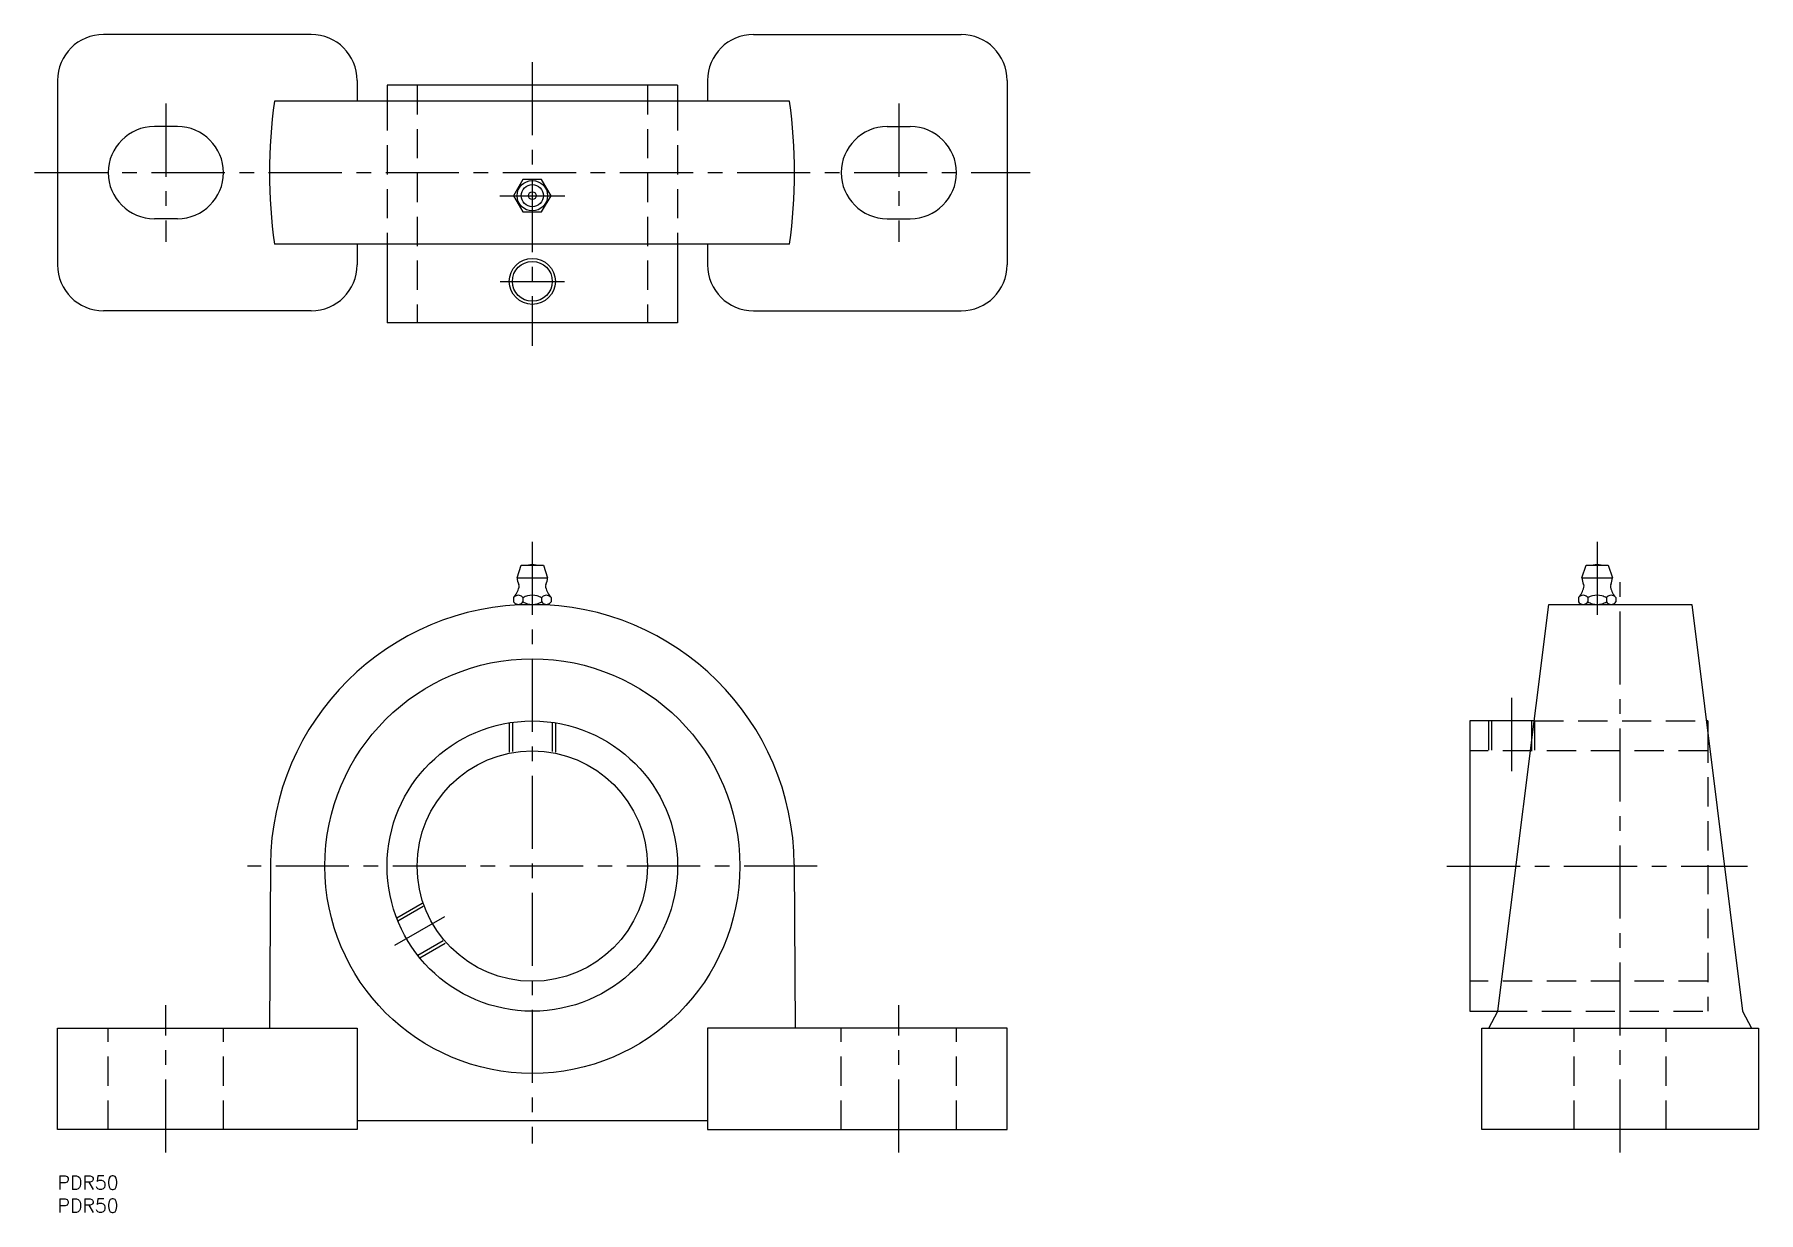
# Model space of a CAD drawing. Extents: x -5 to 369, y -8 to 248.
import ezdxf

# ---------------------------------------------------------------- set-up
doc = ezdxf.new("R2010")
doc.units = 0
doc.header["$LTSCALE"] = 0.5
doc.linetypes.add('CENTER', pattern=[50.8, 31.75, -6.35, 6.35, -6.35])
doc.linetypes.add('DASHED', pattern=[19.05, 12.7, -6.35])
for name, color, linetype in [('MSM_CENTER', 1, 'CENTER'), ('MSM_CONTINUOUS', 7, 'CONTINUOUS'), ('MSM_DASHED', 4, 'DASHED'), ('MSM_NARROW', 5, 'CONTINUOUS'), ('MSM_PART_NUMBER', 7, 'CONTINUOUS')]:
    doc.layers.add(name, color=color, linetype=linetype)
doc.styles.get("Standard").update_dxf_attribs({"font": 'txt.shx', "height": 3, "bigfont": 'bigfont.shx'})

# ---------------------------------------------------------------- blocks, each defined once
blk = doc.blocks.new('*U2')
at = {"layer": 'MSM_PART_NUMBER'}
blk.add_text('PDR50', height=3, dxfattribs=at).set_placement((0, -3))
blk = doc.blocks.new('*U3')
at = {"layer": 'MSM_PART_NUMBER'}
blk.add_text('PDR50', height=3, dxfattribs=at).set_placement((0, -8))

msp = doc.modelspace()

# ---------------------------------------------------------------- linework, layer by layer
at = {"layer": 'MSM_CENTER'}
for p, q in [((103, 241.72), (103, 180.12)), ((23.5, 232.72), (23.5, 202.72)), ((182.5, 232.72), (182.5, 202.72)), ((-5, 217.72), (211, 217.72)), ((95.95, 212.72), (110.05, 212.72)), ((96, 194.12), (110, 194.12)), ((103, 137.61), (103, 7)), ((334, 137.61), (334, 119)), ((339, 5), (339, 129)), ((315.4, 103.7), (315.4, 87.2)), ((164.8, 67.2), (41.2, 67.2)), ((301.4, 67.2), (366.6, 67.2)), ((83.95, 56.2), (73.12, 49.95)), ((23.5, 5), (23.5, 37)), ((182.5, 5), (182.5, 37))]:
    msp.add_line(p, q, dxfattribs=at)
at = {"layer": 'MSM_CONTINUOUS'}
for p, q in [((55, 247.72), (10, 247.72)), ((151, 247.72), (196, 247.72)), ((0, 237.72), (0, 197.72)), ((65, 237.72), (65, 233.22)), ((134.5, 236.72), (71.5, 236.72)), ((71.5, 236.72), (71.5, 233.22)), ((134.5, 236.72), (134.5, 233.22)), ((141, 237.72), (141, 233.22)), ((206, 237.72), (206, 197.72)), ((158.81, 233.22), (47.06, 233.22)), ((26, 227.72), (21, 227.72)), ((180, 227.72), (185, 227.72)), ((100.97, 216.22), (98.95, 212.72)), ((105.02, 216.22), (100.97, 216.22)), ((107.05, 212.72), (105.02, 216.22)), ((98.95, 212.72), (100.97, 209.21)), ((105.02, 209.21), (107.05, 212.72)), ((26, 207.72), (21, 207.72)), ((100.97, 209.21), (105.02, 209.21)), ((180, 207.72), (185, 207.72)), ((158.81, 202.22), (47.06, 202.22)), ((65, 202.22), (65, 197.72)), ((71.5, 202.22), (71.5, 185.12)), ((134.5, 202.22), (134.5, 185.12)), ((141, 202.22), (141, 197.72)), ((55, 187.72), (10, 187.72)), ((151, 187.72), (196, 187.72)), ((134.5, 185.12), (71.5, 185.12)), ((99.7, 129.8), (100.6, 132.5)), ((100.6, 132.5), (105.4, 132.5)), ((105.4, 132.5), (106.3, 129.8)), ((330.7, 129.8), (331.6, 132.5)), ((331.6, 132.5), (336.4, 132.5)), ((336.4, 132.5), (337.3, 129.8)), ((99.7, 129.8), (106.3, 129.8)), ((330.7, 129.8), (337.3, 129.8)), ((98.95, 125.47), (98.95, 124.53)), ((99.94, 124), (106.06, 124)), ((100.97, 125.47), (100.97, 124.53)), ((105.02, 125.47), (105.02, 124.53)), ((107.05, 125.47), (107.05, 124.53)), ((312.46, 35.7), (323.5, 124)), ((323.5, 124), (354.5, 124)), ((329.95, 125.47), (329.95, 124.53)), ((331.97, 125.47), (331.97, 124.53)), ((336.02, 125.47), (336.02, 124.53)), ((338.05, 125.47), (338.05, 124.53)), ((354.5, 124), (365.54, 35.7)), ((306.4, 98.7), (306.4, 35.7)), ((320.34, 98.7), (306.4, 98.7)), ((358, 98.7), (357.66, 98.7)), ((358, 98.7), (358, 96)), ((46.2, 67.52), (46, 32)), ((159.8, 67.52), (160, 32)), ((306.4, 35.7), (312.46, 35.7)), ((310.5, 32), (312.46, 35.7)), ((365.54, 35.7), (367.5, 32)), ((0, 10), (0, 32)), ((0, 32), (65, 32)), ((65, 32), (65, 10)), ((206, 32), (141, 32)), ((141, 32), (141, 10)), ((206, 10), (206, 32)), ((309, 10), (309, 32)), ((309, 32), (369, 32)), ((369, 32), (369, 10)), ((65, 12), (141, 12)), ((65, 10), (0, 10)), ((141, 10), (206, 10)), ((369, 10), (309, 10))]:
    msp.add_line(p, q, dxfattribs=at)
for centre, radius in [((103, 212.72), 3.3), ((103, 212.72), 2.4), ((103, 212.72), 0.849), ((103, 194.12), 4.32), ((103, 67.2), 45), ((103, 67.2), 31.5), ((103, 67.2), 25)]:
    msp.add_circle(centre, radius, dxfattribs=at)
for centre, radius, start, end in [((10, 237.72), 10, 90, 180), ((55, 237.72), 10, 0, 90), ((151, 237.72), 10, 90, 180), ((196, 237.72), 10, 0, 90), ((160, 217.72), 114, 172.1856, 187.8144), ((45.87, 217.72), 114, 352.1856, 7.8144), ((21, 217.72), 10, 90, 270), ((26, 217.72), 10, 270, 90), ((180, 217.72), 10, 90, 270), ((185, 217.72), 10, 270, 90), ((10, 197.72), 10, 180, 270), ((55, 197.72), 10, 270, 0), ((151, 197.72), 10, 180, 270), ((196, 197.72), 10, 270, 0), ((103, 129.41), 3.2, 74.6212, 105.3788), ((334, 129.41), 3.2, 74.6212, 105.3788), ((94.33, 129.3), 6, 320.3375, 344.7683), ((103, 129.8), 3.3, 180, 207.0507), ((99.35, 127.94), 0.8, 344.7674, 27.0696), ((106.65, 127.94), 0.8, 152.9304, 195.2326), ((111.67, 129.3), 6, 195.2317, 219.6625), ((103, 129.8), 3.3, 332.9493, 0), ((325.33, 129.3), 6, 320.3375, 344.7683), ((334, 129.8), 3.3, 180, 207.0507), ((330.35, 127.94), 0.8, 344.7674, 27.0696), ((337.65, 127.94), 0.8, 152.9304, 195.2326), ((342.67, 129.3), 6, 195.2317, 219.6625), ((334, 129.8), 3.3, 332.9493, 0), ((103, 67.2), 56.8, 0.3241, 179.6759), ((100.1, 124.54), 1.48, 106.5909, 141.1281), ((100.1, 125.46), 1.48, 218.8826, 253.4091), ((99.96, 124.9), 1.1, 75.0414, 104.9586), ((99.96, 125.1), 1.1, 255.0414, 284.9586), ((99.82, 124.54), 1.48, 38.8719, 73.4091), ((99.82, 125.46), 1.48, 286.5909, 321.1283), ((103.51, 120.64), 5.45, 106.5809, 117.7257), ((103.51, 129.36), 5.44, 242.2744, 253.4191), ((103, 121.96), 4.04, 75.0501, 104.9499), ((103, 128.04), 4.04, 255.0501, 284.9499), ((102.49, 120.64), 5.44, 62.2701, 73.4191), ((102.49, 129.36), 5.45, 286.5809, 297.7299), ((106.18, 124.54), 1.48, 106.5909, 141.1281), ((106.18, 125.46), 1.48, 218.8826, 253.4091), ((106.04, 124.9), 1.1, 75.0414, 104.9586), ((106.04, 125.1), 1.1, 255.0414, 284.9586), ((105.9, 124.54), 1.48, 38.8719, 73.4091), ((105.9, 125.46), 1.48, 286.5909, 321.1283), ((331.1, 124.54), 1.48, 106.5909, 141.1281), ((331.1, 125.46), 1.48, 218.8826, 253.4091), ((330.96, 124.9), 1.1, 75.0414, 104.9586), ((330.96, 125.1), 1.1, 255.0414, 284.9586), ((330.82, 124.54), 1.48, 38.8719, 73.4091), ((330.82, 125.46), 1.48, 286.5909, 321.1283), ((334.51, 120.64), 5.45, 106.5809, 117.7257), ((334.51, 129.36), 5.44, 242.2744, 253.4191), ((334, 121.96), 4.04, 75.0501, 104.9499), ((334, 128.04), 4.04, 255.0501, 284.9499), ((333.49, 120.64), 5.44, 62.2701, 73.4191), ((333.49, 129.36), 5.45, 286.5809, 297.7299), ((337.18, 124.54), 1.48, 106.5909, 141.1281), ((337.18, 125.46), 1.48, 218.8826, 253.4091), ((337.04, 124.9), 1.1, 75.0414, 104.9586), ((337.04, 125.1), 1.1, 255.0414, 284.9586), ((336.9, 124.54), 1.48, 38.8719, 73.4091), ((336.9, 125.46), 1.48, 286.5909, 321.1283)]:
    msp.add_arc(centre, radius, start, end, dxfattribs=at)
at = {"layer": 'MSM_DASHED'}
for p, q in [((78, 236.72), (78, 185.12)), ((128, 236.72), (128, 185.12)), ((71.5, 233.22), (71.5, 202.22)), ((134.5, 233.22), (134.5, 202.22)), ((98, 98.3), (98, 91.69)), ((98.68, 98.4), (98.68, 91.82)), ((107.32, 98.4), (107.32, 91.82)), ((108, 98.3), (108, 91.69)), ((310.4, 98.7), (310.4, 92.2)), ((311.08, 98.7), (311.08, 92.2)), ((319.72, 98.7), (319.72, 92.2)), ((320.34, 98.7), (357.66, 98.7)), ((320.4, 98.7), (320.4, 92.2)), ((358, 96), (358, 35.7)), ((358, 92.2), (306.4, 92.2)), ((73.57, 55.98), (79.29, 59.28)), ((73.82, 55.34), (79.51, 58.63)), ((78.14, 47.85), (83.84, 51.14)), ((78.57, 47.32), (84.29, 50.62)), ((358, 42.2), (306.4, 42.2)), ((312.46, 35.7), (358, 35.7)), ((11, 10), (11, 32)), ((36, 10), (36, 32)), ((170, 10), (170, 32)), ((195, 10), (195, 32)), ((329, 10), (329, 32)), ((349, 10), (349, 32))]:
    msp.add_line(p, q, dxfattribs=at)
at = {"layer": 'MSM_NARROW'}
msp.add_circle((103, 194.12), 5, dxfattribs=at)

# ---------------------------------------------------------------- block references
at = {"layer": 'MSM_CONTINUOUS'}
for name in ['*U2', '*U3']:
    msp.add_blockref(name, (0, 0), dxfattribs=at)

doc.saveas('drawing.dxf')
